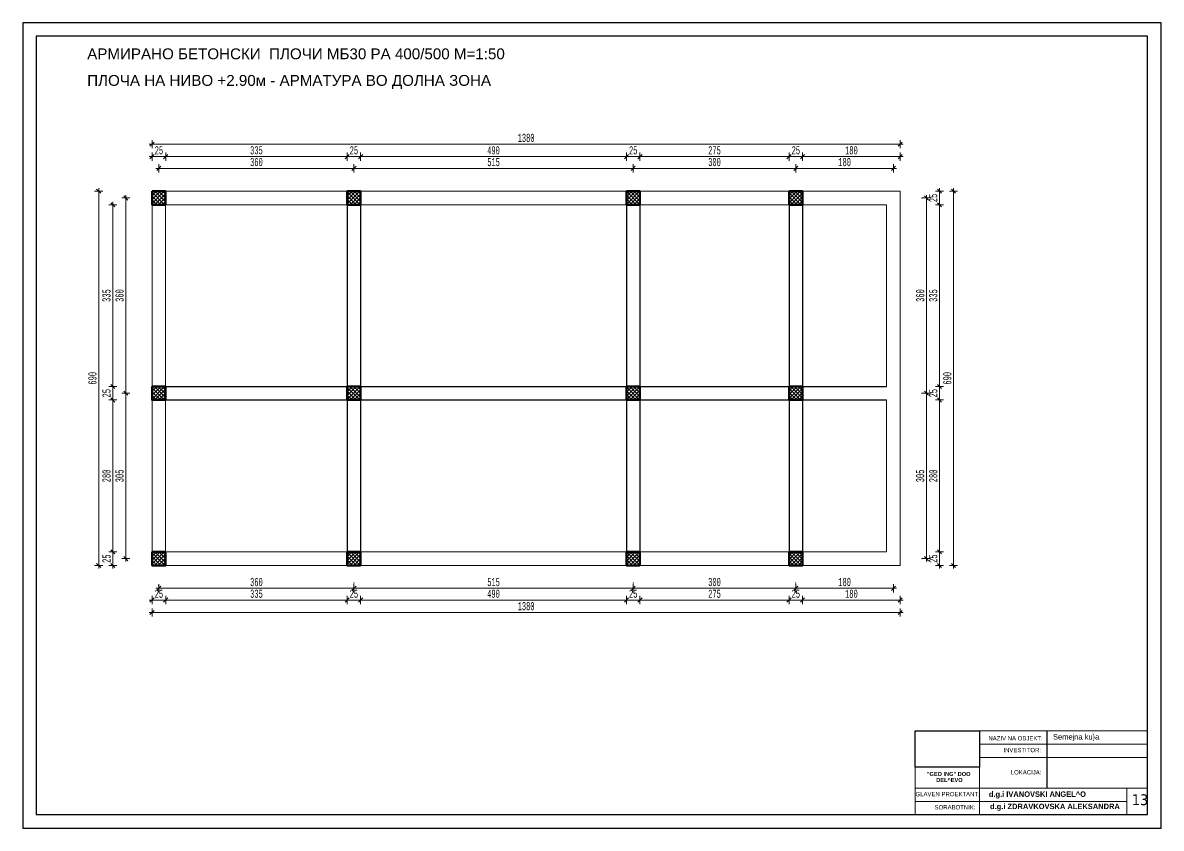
# Model space of a CAD drawing. Header units: inches. Extents: x -11900 to 13037, y 1089 to 2583.
# Drawn here: x 4771 to 6871, y 1089 to 2574 of the extents above; entities that cross this region are included whole.
import ezdxf

# ---------------------------------------------------------------- set-up
doc = ezdxf.new("R2010")
doc.units = ezdxf.units.IN
doc.header["$MEASUREMENT"] = 0
doc.linetypes.add('- Двойно прекъснати линии', pattern=[1093.611073, 529.166651, -211.666656, 141.111112, -211.666656])
for name, color, linetype in [('1 _ Плочи - Основни.Structural - Bearing', 7, 'Continuous'), ('6 _ - Конструктивни оси.Dimensioning', 7, 'Continuous'), ('PECAT', 7, 'Continuous'), ('Structural - Bearing', 7, 'Continuous'), ('text', 1, 'Continuous')]:
    doc.layers.add(name, color=color, linetype=linetype)
doc.layers.add('KOTI', color=150, linetype='Continuous', lineweight=9)
doc.layers.add('Pecat_Pen_No__1', color=7, linetype='Continuous', lineweight=13)
doc.layers.add('New_Structural - Bearing_Pen_No__8', color=7, linetype='Continuous', lineweight=35, true_color=0xa80f02)
doc.styles.add('GENERATED_STYLE_5', font='arialbd.ttf')
doc.styles.add('koti', font='monotxt.shx', dxfattribs={"width": 0.6, "height": 15})
doc.styles.add('MAKTIMS', font='', dxfattribs={"height": 20})
doc.styles.get("Standard").update_dxf_attribs({"font": 'arial.ttf'})
doc.styles.get('MAKTIMS').set_extended_font_data('MAC C Times')
doc.dimstyles.new('100', dxfattribs={"dimtxt": 15, "dimasz": 0.1, "dimexe": 0.18, "dimexo": 0.0625, "dimgap": 4, "dimtad": 1, "dimdec": 0, "dimzin": 12, "dimdsep": 46, "dimtxsty": 'koti', "dimblk": 'A$C321216CB', "dimcen": 0.09, "dimse1": 1, "dimse2": 1, "dimclrd": 256, "dimclrt": 256, "dimadec": 3, "dimazin": 0, "dimtfac": 1, "dimtdec": 0, "dimtix": 1, "dimtmove": 2, "dimatfit": 3, "dimldrblk": 'A$C321216CB', "dimfxl": 0.18, "dimtolj": 1, "dimtzin": 0, "dimlwd": -1, "dimarcsym": 0})
picture_1 = doc.add_image_def('image1.jpg', size_in_pixel=(1216, 687))

# ---------------------------------------------------------------- blocks, each defined once
blk = doc.blocks.new('A$C321216CB')
for p, q in [((-54, 0), (54, 0)), ((-38, -38), (38, 38)), ((0, -75), (0, 75))]:
    blk.add_line(p, q)
blk = doc.blocks.new('*D459')
at = {"layer": 'Defpoints', "color": 0, "transparency": 16777216}
for p in [(4936.8, 2250.9), (4936.8, 1890.9), (4960.9, 1890.9)]:
    blk.add_point(p, dxfattribs=at)
at = {"layer": 'KOTI', "transparency": 16777216}
blk.add_line((4960.9, 2250.8), (4960.9, 1891), dxfattribs=at)
at = {"layer": 'KOTI', "transparency": 16777216, "xscale": 0.1, "yscale": 0.1, "zscale": 0.1}
for p, rotation in [((4960.9, 2250.9), 90), ((4960.9, 1890.9), 270)]:
    blk.add_blockref('A$C321216CB', p, dxfattribs=dict(at, rotation=rotation))
at = {"layer": 'KOTI', "transparency": 16777216, "insert": (4949.4, 2070.9), "char_height": 15, "attachment_point": 5, "rotation": 90, "style": 'koti'}
blk.add_mtext('\\A1;360', dxfattribs=at)
blk = doc.blocks.new('*D460')
at = {"layer": 'Defpoints', "color": 0, "transparency": 16777216}
for p in [(5009.3, 2238.4), (4936.8, 1903.4), (5009.3, 1903.4)]:
    blk.add_point(p, dxfattribs=at)
at = {"layer": 'KOTI', "transparency": 16777216}
blk.add_line((4936.8, 2238.3), (4936.8, 1903.5), dxfattribs=at)
at = {"layer": 'KOTI', "transparency": 16777216, "xscale": 0.1, "yscale": 0.1, "zscale": 0.1}
for p, rotation in [((4936.8, 2238.4), 90), ((4936.8, 1903.4), 270)]:
    blk.add_blockref('A$C321216CB', p, dxfattribs=dict(at, rotation=rotation))
at = {"layer": 'KOTI', "transparency": 16777216, "insert": (4925.3, 2070.9), "char_height": 15, "attachment_point": 5, "rotation": 90, "style": 'koti'}
blk.add_mtext('\\A1;335', dxfattribs=at)
blk = doc.blocks.new('*D461')
at = {"layer": 'Defpoints', "color": 0, "transparency": 16777216}
for p in [(5009.3, 1903.4), (4936.8, 1878.4), (5009.3, 1878.4)]:
    blk.add_point(p, dxfattribs=at)
at = {"layer": 'KOTI', "transparency": 16777216}
blk.add_line((4936.8, 1903.3), (4936.8, 1878.5), dxfattribs=at)
at = {"layer": 'KOTI', "transparency": 16777216, "xscale": 0.1, "yscale": 0.1, "zscale": 0.1}
for p, rotation in [((4936.8, 1903.4), 90), ((4936.8, 1878.4), 270)]:
    blk.add_blockref('A$C321216CB', p, dxfattribs=dict(at, rotation=rotation))
at = {"layer": 'KOTI', "transparency": 16777216, "insert": (4925.3, 1890.9), "char_height": 15, "attachment_point": 5, "rotation": 90, "style": 'koti'}
blk.add_mtext('\\A1;25', dxfattribs=at)
blk = doc.blocks.new('*D462')
at = {"layer": 'Defpoints', "color": 0, "transparency": 16777216}
for p in [(5009.3, 1878.4), (4936.8, 1598.4), (5009.3, 1598.4)]:
    blk.add_point(p, dxfattribs=at)
at = {"layer": 'KOTI', "transparency": 16777216}
blk.add_line((4936.8, 1878.3), (4936.8, 1598.5), dxfattribs=at)
at = {"layer": 'KOTI', "transparency": 16777216, "xscale": 0.1, "yscale": 0.1, "zscale": 0.1}
for p, rotation in [((4936.8, 1878.4), 90), ((4936.8, 1598.4), 270)]:
    blk.add_blockref('A$C321216CB', p, dxfattribs=dict(at, rotation=rotation))
at = {"layer": 'KOTI', "transparency": 16777216, "insert": (4925.3, 1738.4), "char_height": 15, "attachment_point": 5, "rotation": 90, "style": 'koti'}
blk.add_mtext('\\A1;280', dxfattribs=at)
blk = doc.blocks.new('*D463')
at = {"layer": 'Defpoints', "color": 0, "transparency": 16777216}
for p in [(5009.3, 1598.4), (4936.8, 1573.4), (5009.3, 1573.4)]:
    blk.add_point(p, dxfattribs=at)
at = {"layer": 'KOTI', "transparency": 16777216}
blk.add_line((4936.8, 1598.3), (4936.8, 1573.5), dxfattribs=at)
at = {"layer": 'KOTI', "transparency": 16777216, "xscale": 0.1, "yscale": 0.1, "zscale": 0.1}
for p, rotation in [((4936.8, 1598.4), 90), ((4936.8, 1573.4), 270)]:
    blk.add_blockref('A$C321216CB', p, dxfattribs=dict(at, rotation=rotation))
at = {"layer": 'KOTI', "transparency": 16777216, "insert": (4925.3, 1585.9), "char_height": 15, "attachment_point": 5, "rotation": 90, "style": 'koti'}
blk.add_mtext('\\A1;25', dxfattribs=at)
blk = doc.blocks.new('*D464')
at = {"layer": 'Defpoints', "color": 0, "transparency": 16777216}
for p in [(5009.3, 2263.4), (4910.9, 1573.4), (5009.3, 1573.4)]:
    blk.add_point(p, dxfattribs=at)
at = {"layer": 'KOTI', "transparency": 16777216}
blk.add_line((4910.9, 2263.3), (4910.9, 1573.5), dxfattribs=at)
at = {"layer": 'KOTI', "transparency": 16777216, "xscale": 0.1, "yscale": 0.1, "zscale": 0.1}
for p, rotation in [((4910.9, 2263.4), 90), ((4910.9, 1573.4), 270)]:
    blk.add_blockref('A$C321216CB', p, dxfattribs=dict(at, rotation=rotation))
at = {"layer": 'KOTI', "transparency": 16777216, "insert": (4899.4, 1918.4), "char_height": 15, "attachment_point": 5, "rotation": 90, "style": 'koti'}
blk.add_mtext('\\A1;690', dxfattribs=at)
blk = doc.blocks.new('*D465')
at = {"layer": 'Defpoints', "color": 0, "transparency": 16777216}
for p in [(5381.8, 2305.5), (5021.8, 2283.4), (5381.8, 2283.4)]:
    blk.add_point(p, dxfattribs=at)
at = {"layer": 'KOTI', "transparency": 16777216}
blk.add_line((5021.9, 2305.5), (5381.7, 2305.5), dxfattribs=at)
at = {"layer": 'KOTI', "transparency": 16777216, "xscale": 0.1, "yscale": 0.1, "zscale": 0.1, "rotation": 180}
blk.add_blockref('A$C321216CB', (5021.8, 2305.5), dxfattribs=at)
at = {"layer": 'KOTI', "transparency": 16777216, "xscale": 0.1, "yscale": 0.1, "zscale": 0.1}
blk.add_blockref('A$C321216CB', (5381.8, 2305.5), dxfattribs=at)
at = {"layer": 'KOTI', "transparency": 16777216, "insert": (5201.8, 2317), "char_height": 15, "attachment_point": 5, "style": 'koti'}
blk.add_mtext('\\A1;360', dxfattribs=at)
blk = doc.blocks.new('*D466')
at = {"layer": 'Defpoints', "color": 0, "transparency": 16777216}
for p in [(5896.8, 2305.5), (5381.8, 2283.4), (5896.8, 2283.4)]:
    blk.add_point(p, dxfattribs=at)
at = {"layer": 'KOTI', "transparency": 16777216}
blk.add_line((5381.9, 2305.5), (5896.7, 2305.5), dxfattribs=at)
at = {"layer": 'KOTI', "transparency": 16777216, "xscale": 0.1, "yscale": 0.1, "zscale": 0.1, "rotation": 180}
blk.add_blockref('A$C321216CB', (5381.8, 2305.5), dxfattribs=at)
at = {"layer": 'KOTI', "transparency": 16777216, "xscale": 0.1, "yscale": 0.1, "zscale": 0.1}
blk.add_blockref('A$C321216CB', (5896.8, 2305.5), dxfattribs=at)
at = {"layer": 'KOTI', "transparency": 16777216, "insert": (5639.3, 2317), "char_height": 15, "attachment_point": 5, "style": 'koti'}
blk.add_mtext('\\A1;515', dxfattribs=at)
blk = doc.blocks.new('*D467')
at = {"layer": 'Defpoints', "color": 0, "transparency": 16777216}
for p in [(5034.5, 2327.1), (5009.3, 2263.4), (5034.5, 2263.4)]:
    blk.add_point(p, dxfattribs=at)
at = {"layer": 'KOTI', "transparency": 16777216}
blk.add_line((5009.4, 2327.1), (5034.4, 2327.1), dxfattribs=at)
at = {"layer": 'KOTI', "transparency": 16777216, "xscale": 0.1, "yscale": 0.1, "zscale": 0.1, "rotation": 180}
blk.add_blockref('A$C321216CB', (5009.3, 2327.1), dxfattribs=at)
at = {"layer": 'KOTI', "transparency": 16777216, "xscale": 0.1, "yscale": 0.1, "zscale": 0.1}
blk.add_blockref('A$C321216CB', (5034.5, 2327.1), dxfattribs=at)
at = {"layer": 'KOTI', "transparency": 16777216, "insert": (5021.9, 2338.6), "char_height": 15, "attachment_point": 5, "style": 'koti'}
blk.add_mtext('\\A1;25', dxfattribs=at)
blk = doc.blocks.new('*D468')
at = {"layer": 'Defpoints', "color": 0, "transparency": 16777216}
for p in [(5369.1, 2327.1), (5034.5, 2263.4), (5369.1, 2263.4)]:
    blk.add_point(p, dxfattribs=at)
at = {"layer": 'KOTI', "transparency": 16777216}
blk.add_line((5034.6, 2327.1), (5369, 2327.1), dxfattribs=at)
at = {"layer": 'KOTI', "transparency": 16777216, "xscale": 0.1, "yscale": 0.1, "zscale": 0.1, "rotation": 180}
blk.add_blockref('A$C321216CB', (5034.5, 2327.1), dxfattribs=at)
at = {"layer": 'KOTI', "transparency": 16777216, "xscale": 0.1, "yscale": 0.1, "zscale": 0.1}
blk.add_blockref('A$C321216CB', (5369.1, 2327.1), dxfattribs=at)
at = {"layer": 'KOTI', "transparency": 16777216, "insert": (5201.8, 2338.6), "char_height": 15, "attachment_point": 5, "style": 'koti'}
blk.add_mtext('\\A1;335', dxfattribs=at)
blk = doc.blocks.new('*D469')
at = {"layer": 'Defpoints', "color": 0, "transparency": 16777216}
for p in [(5394.1, 2327.1), (5369.1, 2263.4), (5394.1, 2263.4)]:
    blk.add_point(p, dxfattribs=at)
at = {"layer": 'KOTI', "transparency": 16777216}
blk.add_line((5369.2, 2327.1), (5394, 2327.1), dxfattribs=at)
at = {"layer": 'KOTI', "transparency": 16777216, "xscale": 0.1, "yscale": 0.1, "zscale": 0.1, "rotation": 180}
blk.add_blockref('A$C321216CB', (5369.1, 2327.1), dxfattribs=at)
at = {"layer": 'KOTI', "transparency": 16777216, "xscale": 0.1, "yscale": 0.1, "zscale": 0.1}
blk.add_blockref('A$C321216CB', (5394.1, 2327.1), dxfattribs=at)
at = {"layer": 'KOTI', "transparency": 16777216, "insert": (5381.6, 2338.6), "char_height": 15, "attachment_point": 5, "style": 'koti'}
blk.add_mtext('\\A1;25', dxfattribs=at)
blk = doc.blocks.new('*D470')
at = {"layer": 'Defpoints', "color": 0, "transparency": 16777216}
for p in [(5884.3, 2327.1), (5394.1, 2263.4), (5884.3, 2263.4)]:
    blk.add_point(p, dxfattribs=at)
at = {"layer": 'KOTI', "transparency": 16777216}
blk.add_line((5394.2, 2327.1), (5884.2, 2327.1), dxfattribs=at)
at = {"layer": 'KOTI', "transparency": 16777216, "xscale": 0.1, "yscale": 0.1, "zscale": 0.1, "rotation": 180}
blk.add_blockref('A$C321216CB', (5394.1, 2327.1), dxfattribs=at)
at = {"layer": 'KOTI', "transparency": 16777216, "xscale": 0.1, "yscale": 0.1, "zscale": 0.1}
blk.add_blockref('A$C321216CB', (5884.3, 2327.1), dxfattribs=at)
at = {"layer": 'KOTI', "transparency": 16777216, "insert": (5639.2, 2338.6), "char_height": 15, "attachment_point": 5, "style": 'koti'}
blk.add_mtext('\\A1;490', dxfattribs=at)
blk = doc.blocks.new('*D471')
at = {"layer": 'Defpoints', "color": 0, "transparency": 16777216}
for p in [(5909.3, 2327.1), (5884.3, 2263.4), (5909.3, 2263.4)]:
    blk.add_point(p, dxfattribs=at)
at = {"layer": 'KOTI', "transparency": 16777216}
blk.add_line((5884.4, 2327.1), (5909.2, 2327.1), dxfattribs=at)
at = {"layer": 'KOTI', "transparency": 16777216, "xscale": 0.1, "yscale": 0.1, "zscale": 0.1, "rotation": 180}
blk.add_blockref('A$C321216CB', (5884.3, 2327.1), dxfattribs=at)
at = {"layer": 'KOTI', "transparency": 16777216, "xscale": 0.1, "yscale": 0.1, "zscale": 0.1}
blk.add_blockref('A$C321216CB', (5909.3, 2327.1), dxfattribs=at)
at = {"layer": 'KOTI', "transparency": 16777216, "insert": (5896.8, 2338.6), "char_height": 15, "attachment_point": 5, "style": 'koti'}
blk.add_mtext('\\A1;25', dxfattribs=at)
blk = doc.blocks.new('*D472')
at = {"layer": 'Defpoints', "color": 0, "transparency": 16777216}
for p in [(6196.8, 2305.5), (5896.8, 2283.4), (6196.8, 2263.4)]:
    blk.add_point(p, dxfattribs=at)
at = {"layer": 'KOTI', "transparency": 16777216}
blk.add_line((5896.9, 2305.5), (6196.7, 2305.5), dxfattribs=at)
at = {"layer": 'KOTI', "transparency": 16777216, "xscale": 0.1, "yscale": 0.1, "zscale": 0.1, "rotation": 180}
blk.add_blockref('A$C321216CB', (5896.8, 2305.5), dxfattribs=at)
at = {"layer": 'KOTI', "transparency": 16777216, "xscale": 0.1, "yscale": 0.1, "zscale": 0.1}
blk.add_blockref('A$C321216CB', (6196.8, 2305.5), dxfattribs=at)
at = {"layer": 'KOTI', "transparency": 16777216, "insert": (6046.8, 2317), "char_height": 15, "attachment_point": 5, "style": 'koti'}
blk.add_mtext('\\A1;300', dxfattribs=at)
blk = doc.blocks.new('*D473')
at = {"layer": 'Defpoints', "color": 0, "transparency": 16777216}
for p in [(6184.3, 2327.1), (5909.3, 2263.4), (6184.3, 2263.4)]:
    blk.add_point(p, dxfattribs=at)
at = {"layer": 'KOTI', "transparency": 16777216}
blk.add_line((5909.4, 2327.1), (6184.2, 2327.1), dxfattribs=at)
at = {"layer": 'KOTI', "transparency": 16777216, "xscale": 0.1, "yscale": 0.1, "zscale": 0.1, "rotation": 180}
blk.add_blockref('A$C321216CB', (5909.3, 2327.1), dxfattribs=at)
at = {"layer": 'KOTI', "transparency": 16777216, "xscale": 0.1, "yscale": 0.1, "zscale": 0.1}
blk.add_blockref('A$C321216CB', (6184.3, 2327.1), dxfattribs=at)
at = {"layer": 'KOTI', "transparency": 16777216, "insert": (6046.8, 2338.6), "char_height": 15, "attachment_point": 5, "style": 'koti'}
blk.add_mtext('\\A1;275', dxfattribs=at)
blk = doc.blocks.new('*D474')
at = {"layer": 'Defpoints', "color": 0, "transparency": 16777216}
for p in [(6209.3, 2327.1), (6184.3, 2263.4), (6209.3, 2263.4)]:
    blk.add_point(p, dxfattribs=at)
at = {"layer": 'KOTI', "transparency": 16777216}
blk.add_line((6184.4, 2327.1), (6209.2, 2327.1), dxfattribs=at)
at = {"layer": 'KOTI', "transparency": 16777216, "xscale": 0.1, "yscale": 0.1, "zscale": 0.1, "rotation": 180}
blk.add_blockref('A$C321216CB', (6184.3, 2327.1), dxfattribs=at)
at = {"layer": 'KOTI', "transparency": 16777216, "xscale": 0.1, "yscale": 0.1, "zscale": 0.1}
blk.add_blockref('A$C321216CB', (6209.3, 2327.1), dxfattribs=at)
at = {"layer": 'KOTI', "transparency": 16777216, "insert": (6196.8, 2338.6), "char_height": 15, "attachment_point": 5, "style": 'koti'}
blk.add_mtext('\\A1;25', dxfattribs=at)
blk = doc.blocks.new('*D475')
at = {"layer": 'Defpoints', "color": 0, "transparency": 16777216}
for p in [(6389.3, 2350.1), (5009.3, 2263.4), (6389.3, 2263.4)]:
    blk.add_point(p, dxfattribs=at)
at = {"layer": 'KOTI', "transparency": 16777216}
blk.add_line((5009.4, 2350.1), (6389.2, 2350.1), dxfattribs=at)
at = {"layer": 'KOTI', "transparency": 16777216, "xscale": 0.1, "yscale": 0.1, "zscale": 0.1, "rotation": 180}
blk.add_blockref('A$C321216CB', (5009.3, 2350.1), dxfattribs=at)
at = {"layer": 'KOTI', "transparency": 16777216, "xscale": 0.1, "yscale": 0.1, "zscale": 0.1}
blk.add_blockref('A$C321216CB', (6389.3, 2350.1), dxfattribs=at)
at = {"layer": 'KOTI', "transparency": 16777216, "insert": (5699.3, 2361.6), "char_height": 15, "attachment_point": 5, "style": 'koti'}
blk.add_mtext('\\A1;1380', dxfattribs=at)
blk = doc.blocks.new('*D476')
at = {"layer": 'Defpoints', "color": 0, "transparency": 16777216}
for p in [(5021.8, 1553.3), (5381.8, 1553.3), (5381.8, 1531.2)]:
    blk.add_point(p, dxfattribs=at)
at = {"layer": 'KOTI', "transparency": 16777216}
blk.add_line((5021.9, 1531.2), (5381.7, 1531.2), dxfattribs=at)
at = {"layer": 'KOTI', "transparency": 16777216, "xscale": 0.1, "yscale": 0.1, "zscale": 0.1, "rotation": 180}
blk.add_blockref('A$C321216CB', (5021.8, 1531.2), dxfattribs=at)
at = {"layer": 'KOTI', "transparency": 16777216, "xscale": 0.1, "yscale": 0.1, "zscale": 0.1}
blk.add_blockref('A$C321216CB', (5381.8, 1531.2), dxfattribs=at)
at = {"layer": 'KOTI', "transparency": 16777216, "insert": (5201.8, 1542.7), "char_height": 15, "attachment_point": 5, "style": 'koti'}
blk.add_mtext('\\A1;360', dxfattribs=at)
blk = doc.blocks.new('*D477')
at = {"layer": 'Defpoints', "color": 0, "transparency": 16777216}
for p in [(5381.8, 1553.3), (5896.8, 1553.3), (5896.8, 1531.2)]:
    blk.add_point(p, dxfattribs=at)
at = {"layer": 'KOTI', "transparency": 16777216}
blk.add_line((5381.9, 1531.2), (5896.7, 1531.2), dxfattribs=at)
at = {"layer": 'KOTI', "transparency": 16777216, "xscale": 0.1, "yscale": 0.1, "zscale": 0.1, "rotation": 180}
blk.add_blockref('A$C321216CB', (5381.8, 1531.2), dxfattribs=at)
at = {"layer": 'KOTI', "transparency": 16777216, "xscale": 0.1, "yscale": 0.1, "zscale": 0.1}
blk.add_blockref('A$C321216CB', (5896.8, 1531.2), dxfattribs=at)
at = {"layer": 'KOTI', "transparency": 16777216, "insert": (5639.3, 1542.7), "char_height": 15, "attachment_point": 5, "style": 'koti'}
blk.add_mtext('\\A1;515', dxfattribs=at)
blk = doc.blocks.new('*D478')
at = {"layer": 'Defpoints', "color": 0, "transparency": 16777216}
for p in [(5009.3, 1573.4), (5034.5, 1573.4), (5034.5, 1509.6)]:
    blk.add_point(p, dxfattribs=at)
at = {"layer": 'KOTI', "transparency": 16777216}
blk.add_line((5009.4, 1509.6), (5034.4, 1509.6), dxfattribs=at)
at = {"layer": 'KOTI', "transparency": 16777216, "xscale": 0.1, "yscale": 0.1, "zscale": 0.1, "rotation": 180}
blk.add_blockref('A$C321216CB', (5009.3, 1509.6), dxfattribs=at)
at = {"layer": 'KOTI', "transparency": 16777216, "xscale": 0.1, "yscale": 0.1, "zscale": 0.1}
blk.add_blockref('A$C321216CB', (5034.5, 1509.6), dxfattribs=at)
at = {"layer": 'KOTI', "transparency": 16777216, "insert": (5021.9, 1521.1), "char_height": 15, "attachment_point": 5, "style": 'koti'}
blk.add_mtext('\\A1;25', dxfattribs=at)
blk = doc.blocks.new('*D479')
at = {"layer": 'Defpoints', "color": 0, "transparency": 16777216}
for p in [(5034.5, 1573.4), (5369.1, 1573.4), (5369.1, 1509.6)]:
    blk.add_point(p, dxfattribs=at)
at = {"layer": 'KOTI', "transparency": 16777216}
blk.add_line((5034.6, 1509.6), (5369, 1509.6), dxfattribs=at)
at = {"layer": 'KOTI', "transparency": 16777216, "xscale": 0.1, "yscale": 0.1, "zscale": 0.1, "rotation": 180}
blk.add_blockref('A$C321216CB', (5034.5, 1509.6), dxfattribs=at)
at = {"layer": 'KOTI', "transparency": 16777216, "xscale": 0.1, "yscale": 0.1, "zscale": 0.1}
blk.add_blockref('A$C321216CB', (5369.1, 1509.6), dxfattribs=at)
at = {"layer": 'KOTI', "transparency": 16777216, "insert": (5201.8, 1521.1), "char_height": 15, "attachment_point": 5, "style": 'koti'}
blk.add_mtext('\\A1;335', dxfattribs=at)
blk = doc.blocks.new('*D480')
at = {"layer": 'Defpoints', "color": 0, "transparency": 16777216}
for p in [(5369.1, 1573.4), (5394.1, 1573.4), (5394.1, 1509.6)]:
    blk.add_point(p, dxfattribs=at)
at = {"layer": 'KOTI', "transparency": 16777216}
blk.add_line((5369.2, 1509.6), (5394, 1509.6), dxfattribs=at)
at = {"layer": 'KOTI', "transparency": 16777216, "xscale": 0.1, "yscale": 0.1, "zscale": 0.1, "rotation": 180}
blk.add_blockref('A$C321216CB', (5369.1, 1509.6), dxfattribs=at)
at = {"layer": 'KOTI', "transparency": 16777216, "xscale": 0.1, "yscale": 0.1, "zscale": 0.1}
blk.add_blockref('A$C321216CB', (5394.1, 1509.6), dxfattribs=at)
at = {"layer": 'KOTI', "transparency": 16777216, "insert": (5381.6, 1521.1), "char_height": 15, "attachment_point": 5, "style": 'koti'}
blk.add_mtext('\\A1;25', dxfattribs=at)
blk = doc.blocks.new('*D481')
at = {"layer": 'Defpoints', "color": 0, "transparency": 16777216}
for p in [(5394.1, 1573.4), (5884.3, 1573.4), (5884.3, 1509.6)]:
    blk.add_point(p, dxfattribs=at)
at = {"layer": 'KOTI', "transparency": 16777216}
blk.add_line((5394.2, 1509.6), (5884.2, 1509.6), dxfattribs=at)
at = {"layer": 'KOTI', "transparency": 16777216, "xscale": 0.1, "yscale": 0.1, "zscale": 0.1, "rotation": 180}
blk.add_blockref('A$C321216CB', (5394.1, 1509.6), dxfattribs=at)
at = {"layer": 'KOTI', "transparency": 16777216, "xscale": 0.1, "yscale": 0.1, "zscale": 0.1}
blk.add_blockref('A$C321216CB', (5884.3, 1509.6), dxfattribs=at)
at = {"layer": 'KOTI', "transparency": 16777216, "insert": (5639.2, 1521.1), "char_height": 15, "attachment_point": 5, "style": 'koti'}
blk.add_mtext('\\A1;490', dxfattribs=at)
blk = doc.blocks.new('*D482')
at = {"layer": 'Defpoints', "color": 0, "transparency": 16777216}
for p in [(5884.3, 1573.4), (5909.3, 1573.4), (5909.3, 1509.6)]:
    blk.add_point(p, dxfattribs=at)
at = {"layer": 'KOTI', "transparency": 16777216}
blk.add_line((5884.4, 1509.6), (5909.2, 1509.6), dxfattribs=at)
at = {"layer": 'KOTI', "transparency": 16777216, "xscale": 0.1, "yscale": 0.1, "zscale": 0.1, "rotation": 180}
blk.add_blockref('A$C321216CB', (5884.3, 1509.6), dxfattribs=at)
at = {"layer": 'KOTI', "transparency": 16777216, "xscale": 0.1, "yscale": 0.1, "zscale": 0.1}
blk.add_blockref('A$C321216CB', (5909.3, 1509.6), dxfattribs=at)
at = {"layer": 'KOTI', "transparency": 16777216, "insert": (5896.8, 1521.1), "char_height": 15, "attachment_point": 5, "style": 'koti'}
blk.add_mtext('\\A1;25', dxfattribs=at)
blk = doc.blocks.new('*D483')
at = {"layer": 'Defpoints', "color": 0, "transparency": 16777216}
for p in [(6196.8, 1573.4), (5896.8, 1553.3), (6196.8, 1531.2)]:
    blk.add_point(p, dxfattribs=at)
at = {"layer": 'KOTI', "transparency": 16777216}
blk.add_line((5896.9, 1531.2), (6196.7, 1531.2), dxfattribs=at)
at = {"layer": 'KOTI', "transparency": 16777216, "xscale": 0.1, "yscale": 0.1, "zscale": 0.1, "rotation": 180}
blk.add_blockref('A$C321216CB', (5896.8, 1531.2), dxfattribs=at)
at = {"layer": 'KOTI', "transparency": 16777216, "xscale": 0.1, "yscale": 0.1, "zscale": 0.1}
blk.add_blockref('A$C321216CB', (6196.8, 1531.2), dxfattribs=at)
at = {"layer": 'KOTI', "transparency": 16777216, "insert": (6046.8, 1542.7), "char_height": 15, "attachment_point": 5, "style": 'koti'}
blk.add_mtext('\\A1;300', dxfattribs=at)
blk = doc.blocks.new('*D484')
at = {"layer": 'Defpoints', "color": 0, "transparency": 16777216}
for p in [(5909.3, 1573.4), (6184.3, 1573.4), (6184.3, 1509.6)]:
    blk.add_point(p, dxfattribs=at)
at = {"layer": 'KOTI', "transparency": 16777216}
blk.add_line((5909.4, 1509.6), (6184.2, 1509.6), dxfattribs=at)
at = {"layer": 'KOTI', "transparency": 16777216, "xscale": 0.1, "yscale": 0.1, "zscale": 0.1, "rotation": 180}
blk.add_blockref('A$C321216CB', (5909.3, 1509.6), dxfattribs=at)
at = {"layer": 'KOTI', "transparency": 16777216, "xscale": 0.1, "yscale": 0.1, "zscale": 0.1}
blk.add_blockref('A$C321216CB', (6184.3, 1509.6), dxfattribs=at)
at = {"layer": 'KOTI', "transparency": 16777216, "insert": (6046.8, 1521.1), "char_height": 15, "attachment_point": 5, "style": 'koti'}
blk.add_mtext('\\A1;275', dxfattribs=at)
blk = doc.blocks.new('*D485')
at = {"layer": 'Defpoints', "color": 0, "transparency": 16777216}
for p in [(6184.3, 1573.4), (6209.3, 1573.4), (6209.3, 1509.6)]:
    blk.add_point(p, dxfattribs=at)
at = {"layer": 'KOTI', "transparency": 16777216}
blk.add_line((6184.4, 1509.6), (6209.2, 1509.6), dxfattribs=at)
at = {"layer": 'KOTI', "transparency": 16777216, "xscale": 0.1, "yscale": 0.1, "zscale": 0.1, "rotation": 180}
blk.add_blockref('A$C321216CB', (6184.3, 1509.6), dxfattribs=at)
at = {"layer": 'KOTI', "transparency": 16777216, "xscale": 0.1, "yscale": 0.1, "zscale": 0.1}
blk.add_blockref('A$C321216CB', (6209.3, 1509.6), dxfattribs=at)
at = {"layer": 'KOTI', "transparency": 16777216, "insert": (6196.8, 1521.1), "char_height": 15, "attachment_point": 5, "style": 'koti'}
blk.add_mtext('\\A1;25', dxfattribs=at)
blk = doc.blocks.new('*D486')
at = {"layer": 'Defpoints', "color": 0, "transparency": 16777216}
for p in [(5009.3, 1573.4), (6389.3, 1573.4), (6389.3, 1486.7)]:
    blk.add_point(p, dxfattribs=at)
at = {"layer": 'KOTI', "transparency": 16777216}
blk.add_line((5009.4, 1486.7), (6389.2, 1486.7), dxfattribs=at)
at = {"layer": 'KOTI', "transparency": 16777216, "xscale": 0.1, "yscale": 0.1, "zscale": 0.1, "rotation": 180}
blk.add_blockref('A$C321216CB', (5009.3, 1486.7), dxfattribs=at)
at = {"layer": 'KOTI', "transparency": 16777216, "xscale": 0.1, "yscale": 0.1, "zscale": 0.1}
blk.add_blockref('A$C321216CB', (6389.3, 1486.7), dxfattribs=at)
at = {"layer": 'KOTI', "transparency": 16777216, "insert": (5699.3, 1498.2), "char_height": 15, "attachment_point": 5, "style": 'koti'}
blk.add_mtext('\\A1;1380', dxfattribs=at)
blk = doc.blocks.new('*D487')
at = {"layer": 'Defpoints', "color": 0, "transparency": 16777216}
for p in [(4936.8, 1890.9), (4960.9, 1585.9), (4984.7, 1585.9)]:
    blk.add_point(p, dxfattribs=at)
at = {"layer": 'KOTI', "transparency": 16777216}
blk.add_line((4960.9, 1890.8), (4960.9, 1586), dxfattribs=at)
at = {"layer": 'KOTI', "transparency": 16777216, "xscale": 0.1, "yscale": 0.1, "zscale": 0.1}
for p, rotation in [((4960.9, 1890.9), 90), ((4960.9, 1585.9), 270)]:
    blk.add_blockref('A$C321216CB', p, dxfattribs=dict(at, rotation=rotation))
at = {"layer": 'KOTI', "transparency": 16777216, "insert": (4949.4, 1738.4), "char_height": 15, "attachment_point": 5, "rotation": 90, "style": 'koti'}
blk.add_mtext('\\A1;305', dxfattribs=at)
blk = doc.blocks.new('*D488')
at = {"layer": 'Defpoints', "color": 0, "transparency": 16777216}
for p in [(6389.3, 2327.1), (6209.3, 2263.4), (6389.3, 2263.4)]:
    blk.add_point(p, dxfattribs=at)
at = {"layer": 'KOTI', "transparency": 16777216}
blk.add_line((6209.4, 2327.1), (6389.2, 2327.1), dxfattribs=at)
at = {"layer": 'KOTI', "transparency": 16777216, "xscale": 0.1, "yscale": 0.1, "zscale": 0.1, "rotation": 180}
blk.add_blockref('A$C321216CB', (6209.3, 2327.1), dxfattribs=at)
at = {"layer": 'KOTI', "transparency": 16777216, "xscale": 0.1, "yscale": 0.1, "zscale": 0.1}
blk.add_blockref('A$C321216CB', (6389.3, 2327.1), dxfattribs=at)
at = {"layer": 'KOTI', "transparency": 16777216, "insert": (6299.3, 2338.6), "char_height": 15, "attachment_point": 5, "style": 'koti'}
blk.add_mtext('\\A1;180', dxfattribs=at)
blk = doc.blocks.new('*D489')
at = {"layer": 'Defpoints', "color": 0, "transparency": 16777216}
for p in [(6209.3, 1573.4), (6389.3, 1573.4), (6389.3, 1509.6)]:
    blk.add_point(p, dxfattribs=at)
at = {"layer": 'KOTI', "transparency": 16777216}
blk.add_line((6209.4, 1509.6), (6389.2, 1509.6), dxfattribs=at)
at = {"layer": 'KOTI', "transparency": 16777216, "xscale": 0.1, "yscale": 0.1, "zscale": 0.1, "rotation": 180}
blk.add_blockref('A$C321216CB', (6209.3, 1509.6), dxfattribs=at)
at = {"layer": 'KOTI', "transparency": 16777216, "xscale": 0.1, "yscale": 0.1, "zscale": 0.1}
blk.add_blockref('A$C321216CB', (6389.3, 1509.6), dxfattribs=at)
at = {"layer": 'KOTI', "transparency": 16777216, "insert": (6299.3, 1521.1), "char_height": 15, "attachment_point": 5, "style": 'koti'}
blk.add_mtext('\\A1;180', dxfattribs=at)
blk = doc.blocks.new('*D490')
at = {"layer": 'Defpoints', "color": 0, "transparency": 16777216}
for p in [(6461.9, 2250.9), (6437.8, 1890.9), (6461.9, 1890.9)]:
    blk.add_point(p, dxfattribs=at)
at = {"layer": 'KOTI', "transparency": 16777216}
blk.add_line((6437.8, 2250.8), (6437.8, 1891), dxfattribs=at)
at = {"layer": 'KOTI', "transparency": 16777216, "xscale": 0.1, "yscale": 0.1, "zscale": 0.1}
for p, rotation in [((6437.8, 2250.9), 90), ((6437.8, 1890.9), 270)]:
    blk.add_blockref('A$C321216CB', p, dxfattribs=dict(at, rotation=rotation))
at = {"layer": 'KOTI', "transparency": 16777216, "insert": (6426.3, 2070.9), "char_height": 15, "attachment_point": 5, "rotation": 90, "style": 'koti'}
blk.add_mtext('\\A1;360', dxfattribs=at)
blk = doc.blocks.new('*D491')
at = {"layer": 'Defpoints', "color": 0, "transparency": 16777216}
for p in [(6389.3, 2238.4), (6389.3, 1903.4), (6461.9, 1903.4)]:
    blk.add_point(p, dxfattribs=at)
at = {"layer": 'KOTI', "transparency": 16777216}
blk.add_line((6461.9, 2238.3), (6461.9, 1903.5), dxfattribs=at)
at = {"layer": 'KOTI', "transparency": 16777216, "xscale": 0.1, "yscale": 0.1, "zscale": 0.1}
for p, rotation in [((6461.9, 2238.4), 90), ((6461.9, 1903.4), 270)]:
    blk.add_blockref('A$C321216CB', p, dxfattribs=dict(at, rotation=rotation))
at = {"layer": 'KOTI', "transparency": 16777216, "insert": (6450.4, 2070.9), "char_height": 15, "attachment_point": 5, "rotation": 90, "style": 'koti'}
blk.add_mtext('\\A1;335', dxfattribs=at)
blk = doc.blocks.new('*D492')
at = {"layer": 'Defpoints', "color": 0, "transparency": 16777216}
for p in [(6389.3, 1903.4), (6389.3, 1878.4), (6461.9, 1878.4)]:
    blk.add_point(p, dxfattribs=at)
at = {"layer": 'KOTI', "transparency": 16777216}
blk.add_line((6461.9, 1903.3), (6461.9, 1878.5), dxfattribs=at)
at = {"layer": 'KOTI', "transparency": 16777216, "xscale": 0.1, "yscale": 0.1, "zscale": 0.1}
for p, rotation in [((6461.9, 1903.4), 90), ((6461.9, 1878.4), 270)]:
    blk.add_blockref('A$C321216CB', p, dxfattribs=dict(at, rotation=rotation))
at = {"layer": 'KOTI', "transparency": 16777216, "insert": (6450.4, 1890.9), "char_height": 15, "attachment_point": 5, "rotation": 90, "style": 'koti'}
blk.add_mtext('\\A1;25', dxfattribs=at)
blk = doc.blocks.new('*D493')
at = {"layer": 'Defpoints', "color": 0, "transparency": 16777216}
for p in [(6389.3, 1878.4), (6389.3, 1598.4), (6461.9, 1598.4)]:
    blk.add_point(p, dxfattribs=at)
at = {"layer": 'KOTI', "transparency": 16777216}
blk.add_line((6461.9, 1878.3), (6461.9, 1598.5), dxfattribs=at)
at = {"layer": 'KOTI', "transparency": 16777216, "xscale": 0.1, "yscale": 0.1, "zscale": 0.1}
for p, rotation in [((6461.9, 1878.4), 90), ((6461.9, 1598.4), 270)]:
    blk.add_blockref('A$C321216CB', p, dxfattribs=dict(at, rotation=rotation))
at = {"layer": 'KOTI', "transparency": 16777216, "insert": (6450.4, 1738.4), "char_height": 15, "attachment_point": 5, "rotation": 90, "style": 'koti'}
blk.add_mtext('\\A1;280', dxfattribs=at)
blk = doc.blocks.new('*D494')
at = {"layer": 'Defpoints', "color": 0, "transparency": 16777216}
for p in [(6389.3, 1598.4), (6389.3, 1573.4), (6461.9, 1573.4)]:
    blk.add_point(p, dxfattribs=at)
at = {"layer": 'KOTI', "transparency": 16777216}
blk.add_line((6461.9, 1598.3), (6461.9, 1573.5), dxfattribs=at)
at = {"layer": 'KOTI', "transparency": 16777216, "xscale": 0.1, "yscale": 0.1, "zscale": 0.1}
for p, rotation in [((6461.9, 1598.4), 90), ((6461.9, 1573.4), 270)]:
    blk.add_blockref('A$C321216CB', p, dxfattribs=dict(at, rotation=rotation))
at = {"layer": 'KOTI', "transparency": 16777216, "insert": (6450.4, 1585.9), "char_height": 15, "attachment_point": 5, "rotation": 90, "style": 'koti'}
blk.add_mtext('\\A1;25', dxfattribs=at)
blk = doc.blocks.new('*D495')
at = {"layer": 'Defpoints', "color": 0, "transparency": 16777216}
for p in [(6389.3, 2263.4), (6389.3, 1573.4), (6487.8, 1573.4)]:
    blk.add_point(p, dxfattribs=at)
at = {"layer": 'KOTI', "transparency": 16777216}
blk.add_line((6487.8, 2263.3), (6487.8, 1573.5), dxfattribs=at)
at = {"layer": 'KOTI', "transparency": 16777216, "xscale": 0.1, "yscale": 0.1, "zscale": 0.1}
for p, rotation in [((6487.8, 2263.4), 90), ((6487.8, 1573.4), 270)]:
    blk.add_blockref('A$C321216CB', p, dxfattribs=dict(at, rotation=rotation))
at = {"layer": 'KOTI', "transparency": 16777216, "insert": (6476.3, 1918.4), "char_height": 15, "attachment_point": 5, "rotation": 90, "style": 'koti'}
blk.add_mtext('\\A1;690', dxfattribs=at)
blk = doc.blocks.new('*D496')
at = {"layer": 'Defpoints', "color": 0, "transparency": 16777216}
for p in [(6461.9, 1890.9), (6414, 1585.9), (6437.8, 1585.9)]:
    blk.add_point(p, dxfattribs=at)
at = {"layer": 'KOTI', "transparency": 16777216}
blk.add_line((6437.8, 1890.8), (6437.8, 1586), dxfattribs=at)
at = {"layer": 'KOTI', "transparency": 16777216, "xscale": 0.1, "yscale": 0.1, "zscale": 0.1}
for p, rotation in [((6437.8, 1890.9), 90), ((6437.8, 1585.9), 270)]:
    blk.add_blockref('A$C321216CB', p, dxfattribs=dict(at, rotation=rotation))
at = {"layer": 'KOTI', "transparency": 16777216, "insert": (6426.3, 1738.4), "char_height": 15, "attachment_point": 5, "rotation": 90, "style": 'koti'}
blk.add_mtext('\\A1;305', dxfattribs=at)
blk = doc.blocks.new('*D497')
at = {"layer": 'Defpoints', "color": 0, "transparency": 16777216}
for p in [(6373.3, 2263.4), (6461.9, 2263.4), (6389.3, 2238.4)]:
    blk.add_point(p, dxfattribs=at)
at = {"layer": 'KOTI', "transparency": 16777216}
blk.add_line((6461.9, 2238.5), (6461.9, 2263.3), dxfattribs=at)
at = {"layer": 'KOTI', "transparency": 16777216, "xscale": 0.1, "yscale": 0.1, "zscale": 0.1}
for p, rotation in [((6461.9, 2263.4), 90), ((6461.9, 2238.4), 270)]:
    blk.add_blockref('A$C321216CB', p, dxfattribs=dict(at, rotation=rotation))
at = {"layer": 'KOTI', "transparency": 16777216, "insert": (6450.4, 2250.9), "char_height": 15, "attachment_point": 5, "rotation": 90, "style": 'koti'}
blk.add_mtext('\\A1;25', dxfattribs=at)
blk = doc.blocks.new('*D498')
at = {"layer": 'Defpoints', "color": 0, "transparency": 16777216}
for p in [(6376.8, 2305.5), (6376.8, 2282.7), (6196.8, 2263.4)]:
    blk.add_point(p, dxfattribs=at)
at = {"layer": 'KOTI', "transparency": 16777216}
blk.add_line((6196.9, 2305.5), (6376.7, 2305.5), dxfattribs=at)
at = {"layer": 'KOTI', "transparency": 16777216, "xscale": 0.1, "yscale": 0.1, "zscale": 0.1, "rotation": 180}
blk.add_blockref('A$C321216CB', (6196.8, 2305.5), dxfattribs=at)
at = {"layer": 'KOTI', "transparency": 16777216, "xscale": 0.1, "yscale": 0.1, "zscale": 0.1}
blk.add_blockref('A$C321216CB', (6376.8, 2305.5), dxfattribs=at)
at = {"layer": 'KOTI', "transparency": 16777216, "insert": (6286.8, 2317), "char_height": 15, "attachment_point": 5, "style": 'koti'}
blk.add_mtext('\\A1;180', dxfattribs=at)
blk = doc.blocks.new('*D499')
at = {"layer": 'Defpoints', "color": 0, "transparency": 16777216}
for p in [(6196.8, 1573.4), (6376.8, 1559.8), (6376.8, 1531.2)]:
    blk.add_point(p, dxfattribs=at)
at = {"layer": 'KOTI', "transparency": 16777216}
blk.add_line((6196.9, 1531.2), (6376.7, 1531.2), dxfattribs=at)
at = {"layer": 'KOTI', "transparency": 16777216, "xscale": 0.1, "yscale": 0.1, "zscale": 0.1, "rotation": 180}
blk.add_blockref('A$C321216CB', (6196.8, 1531.2), dxfattribs=at)
at = {"layer": 'KOTI', "transparency": 16777216, "xscale": 0.1, "yscale": 0.1, "zscale": 0.1}
blk.add_blockref('A$C321216CB', (6376.8, 1531.2), dxfattribs=at)
at = {"layer": 'KOTI', "transparency": 16777216, "insert": (6286.8, 1542.7), "char_height": 15, "attachment_point": 5, "style": 'koti'}
blk.add_mtext('\\A1;180', dxfattribs=at)
blk = doc.blocks.new('A$C64DE500B')
at = {"layer": 'Structural - Bearing', "linetype": 'Continuous', "lineweight": 13}
h = blk.add_hatch(dxfattribs=at)
h.set_pattern_fill('1_БЕТОН_СГЛОБЯЕМИ_ЕЛЕМЕН_E7', color=256, scale=0.05, style=0, pattern_type=2)
h.set_pattern_definition([(45, (-5686.0305, -103.5566), (-3.5355335, 3.5355335), []), (135, (-5686.0305, -103.5566), (3.5355335, 3.5355335), [])])
h.paths.add_polyline_path([(25, 0), (25, 25), (0, 25), (0, 0)])
at = {"layer": 'New_Structural - Bearing_Pen_No__8', "color": 14, "linetype": 'Continuous', "lineweight": 50, "true_color": 0xa80f02}
blk.add_lwpolyline([(0, 25), (25, 25), (25, 0), (0, 0), (0, 25)], dxfattribs=at)

msp = doc.modelspace()

# ---------------------------------------------------------------- linework, layer by layer
for p, q in [((5009.3, 1903.4), (6364.3, 1903.4)), ((5009.3, 1878.4), (6364.3, 1878.4)), ((6659.6, 1268.4), (6659.6, 1162.8))]:
    msp.add_line(p, q)
for points in [[(4770.8, 1088.9), (6870.8, 1088.9), (6870.8, 2573.9), (4770.8, 2573.9)], [(4795.8, 1113.9), (6845.8, 1113.9), (6845.8, 2548.9), (4795.8, 2548.9)]]:
    msp.add_lwpolyline(points, close=True)
for points in [[(5369.1, 2238.4), (5369.1, 1903.4)], [(5394.1, 2238.4), (5394.1, 1903.4)], [(5884.3, 2238.4), (5884.3, 1903.4)], [(5909.3, 2238.4), (5909.3, 1903.4)], [(6184.3, 2238.4), (6184.3, 1903.4)], [(6209.3, 2238.4), (6209.3, 1903.4)], [(5369.1, 1878.4), (5369.1, 1598.4)], [(5394.1, 1878.4), (5394.1, 1598.4)], [(5884.3, 1878.4), (5884.3, 1598.4)], [(5909.3, 1878.4), (5909.3, 1598.4)], [(6184.3, 1878.4), (6184.3, 1598.4)], [(6209.3, 1878.4), (6209.3, 1598.4)]]:
    msp.add_lwpolyline(points)
at = {"layer": '1 _ Плочи - Основни.Structural - Bearing', "linetype": 'Continuous', "lineweight": 20, "ltscale": 0.01, "flags": 128}
msp.add_lwpolyline([(6209.3, 1573.4), (6389.3, 1573.4), (6389.3, 2263.4), (6209.3, 2263.4), (5009.3, 2263.4), (5009.3, 1573.4)], close=True, dxfattribs=at)
msp.add_lwpolyline([(6364.3, 1903.4), (6364.3, 2238.4), (6209.3, 2238.4), (5034.3, 2238.4), (5034.3, 1598.4), (6209.3, 1598.4), (6364.3, 1598.4), (6364.3, 1878.4)], dxfattribs=at)
at = {"layer": '6 _ - Конструктивни оси.Dimensioning', "linetype": '- Двойно прекъснати линии', "lineweight": 13, "ltscale": 0.01}
for p in [(4960.9, 2250.9), (4960.9, 2250.9), (6429.4, 2250.9), (6429.4, 2250.9), (6429.4, 1890.9), (6429.4, 1890.9), (6429.4, 1585.9), (6429.4, 1585.9)]:
    msp.add_point(p, dxfattribs=at)
at = {"layer": 'KOTI'}
for p in [(6437.8, 2250.9), (6437.8, 2250.9), (4960.9, 1890.9), (4960.9, 1890.9), (6437.8, 1890.9), (6437.8, 1890.9), (4960.9, 1585.9), (4960.9, 1585.9), (6437.8, 1585.9), (6437.8, 1585.9), (5021.8, 1536), (5021.8, 1536), (5381.8, 1540.9), (5381.8, 1540.9), (5896.8, 1540.9), (5896.8, 1540.9), (6196.8, 1540.9), (6196.8, 1540.9)]:
    msp.add_point(p, dxfattribs=at)
at = {"layer": 'PECAT', "linetype": 'Continuous', "lineweight": 13}
for p, q in [((6416.7, 1215.5), (6416.7, 1268.4)), ((6416.7, 1242), (6416.7, 1268.4)), ((6416.7, 1195.2), (6416.7, 1268.4)), ((6845.8, 1268.4), (6443.6, 1268.4)), ((6535.4, 1113.7), (6535.4, 1268.4)), ((6535.4, 1215.5), (6535.4, 1268.4)), ((6416.7, 1201.4), (6416.7, 1254.3)), ((6416.7, 1244), (6416.7, 1244)), ((6535.4, 1244), (6845.8, 1244)), ((6416.7, 1113.9), (6416.7, 1219.7)), ((6416.7, 1219.5), (6416.7, 1219.5)), ((6535.4, 1219.5), (6845.8, 1219.5)), ((6416.7, 1162.8), (6845.8, 1162.8)), ((6659.6, 1162.8), (6845.8, 1162.8)), ((6807.5, 1113.9), (6807.5, 1162.8)), ((6416.7, 1138.3), (6807.5, 1138.3))]:
    msp.add_line(p, q, dxfattribs=at)

# ---------------------------------------------------------------- block references
for p in [(5009.3, 2238.4), (5369.1, 2238.4), (5884.3, 2238.4), (6184.3, 2238.4), (5009.3, 1878.4), (5369.1, 1878.4), (5884.3, 1878.4), (6184.3, 1878.4), (5009.3, 1573.4), (5369.1, 1573.4), (5884.3, 1573.4), (6184.3, 1573.4)]:
    msp.add_blockref('A$C64DE500B', p)

# ---------------------------------------------------------------- texts
at = {"layer": 'PECAT', "ltscale": 0.1, "insert": (6816.7, 1151.4), "char_height": 20, "width": 45.6, "attachment_point": 1}
msp.add_mtext('{\\fTahoma|b0|i0|c0|p34;\\C0;13}', dxfattribs=at)
at = {"layer": 'Pecat_Pen_No__1', "linetype": 'Continuous', "style": 'GENERATED_STYLE_5'}
for s, insert, char_height, attachment_point in [('{\\fMAC C Swiss|b0|i0|c0|p34;Semejna ku\\}a}', (6671.3, 1262.4), 10, 1), ('{\\fMAC C Swiss|b0|i0|c0|p34;NAZIV NA OBJEKT:}', (6602.1, 1258.7), 8, 2), ('{\\fMAC C Swiss|b0|i0|c0|p34;LOKACIJA:}', (6621.6, 1196), 8, 2)]:
    msp.add_mtext(s, dxfattribs=dict(at, insert=insert, char_height=char_height, attachment_point=attachment_point))
for s, insert, char_height, width, attachment_point in [('{\\fMAC C Swiss|b0|i0|c0|p34;INVESTITOR:}', (6614.4, 1237), 8, 94.063, 2), ('{\\fMAC C Swiss|b0|i0|c0|p34;GLAVEN PROEKTANT:}', (6417.6, 1155.7), 8, 224.137, 1), ('{\\fMAC C Swiss|b1|i0|c0|p34;d.g.i IVANOVSKI ANGEL^ O }', (6552.8, 1156.7), 10, 328.61, 1), ('\\pi-30,l40,t40;{\\fMAC C Swiss|b1|i0|c0|p34;d.g.i ZDRAVKOVSKA ALEKSANDRA   }', (6545.1, 1134.1), 10, 328.61, 1), ('{\\fMAC C Swiss|b0|i0|c0|p34;SORABOTNIK:}', (6452.8, 1131.5), 8, 224.137, 1)]:
    msp.add_mtext(s, dxfattribs=dict(at, insert=insert, char_height=char_height, width=width, attachment_point=attachment_point))
at = {"layer": 'Pecat_Pen_No__1', "linetype": 'Continuous', "insert": (6478.7, 1183.3), "char_height": 7.5, "attachment_point": 5, "line_spacing_factor": 0.887159, "style": 'GENERATED_STYLE_5'}
msp.add_mtext('\\A1;{\\fMAC C Swiss|b1|i0|c0|p34;"GEO ING" DOO\\P DEL^ EVO}', dxfattribs=at)
at = {"layer": 'text', "char_height": 20, "width": 972.704, "attachment_point": 1, "style": 'MAKTIMS'}
for s, insert in [('\\A1;{\\fArial|b0|i0|c204|p34;АРМИРАНО БЕТОНСКИ  ПЛОЧИ МБ30 РА 400/500 \\fArial|b0|i0|c0|p34;M=1:50}', (4889.7, 2526.6)), ('\\A1;{\\fArial|b0|i0|c204|p34;ПЛОЧА НА НИВО \\fArial|b0|i0|c0|p34;+2.90\\fArial|b0|i0|c204|p34;м - АРМАТУРА ВО ДОЛНА ЗОНА}', (4889.7, 2477.6))]:
    msp.add_mtext(s, dxfattribs=dict(at, insert=insert))

# ---------------------------------------------------------------- dimensions: what is measured, and where the dimension line sits
at = {"layer": 'KOTI'}
for base, p1, p2, picture, middle in [((6389.3, 2350.1), (5009.3, 2263.4), (6389.3, 2263.4), '*D475', (5699.3, 2361.6)), ((5034.5, 2327.1), (5009.3, 2263.4), (5034.5, 2263.4), '*D467', (5021.9, 2338.6)), ((5369.1, 2327.1), (5034.5, 2263.4), (5369.1, 2263.4), '*D468', (5201.8, 2338.6)), ((5394.1, 2327.1), (5369.1, 2263.4), (5394.1, 2263.4), '*D469', (5381.6, 2338.6)), ((5884.3, 2327.1), (5394.1, 2263.4), (5884.3, 2263.4), '*D470', (5639.2, 2338.6)), ((5909.3, 2327.1), (5884.3, 2263.4), (5909.3, 2263.4), '*D471', (5896.8, 2338.6)), ((6184.3, 2327.1), (5909.3, 2263.4), (6184.3, 2263.4), '*D473', (6046.8, 2338.6)), ((6209.3, 2327.1), (6184.3, 2263.4), (6209.3, 2263.4), '*D474', (6196.8, 2338.6)), ((6389.3, 2327.1), (6209.3, 2263.4), (6389.3, 2263.4), '*D488', (6299.3, 2338.6)), ((5381.8, 2305.5), (5021.8, 2283.4), (5381.8, 2283.4), '*D465', (5201.8, 2317)), ((5896.8, 2305.5), (5381.8, 2283.4), (5896.8, 2283.4), '*D466', (5639.3, 2317)), ((6196.8, 2305.5), (5896.8, 2283.4), (6196.8, 2263.4), '*D472', (6046.8, 2317)), ((6376.8, 2305.5), (6196.8, 2263.4), (6376.8, 2282.7), '*D498', (6286.8, 2317)), ((5034.5, 1509.6), (5009.3, 1573.4), (5034.5, 1573.4), '*D478', (5021.9, 1521.1)), ((6389.3, 1486.7), (5009.3, 1573.4), (6389.3, 1573.4), '*D486', (5699.3, 1498.2)), ((5369.1, 1509.6), (5034.5, 1573.4), (5369.1, 1573.4), '*D479', (5201.8, 1521.1)), ((5394.1, 1509.6), (5369.1, 1573.4), (5394.1, 1573.4), '*D480', (5381.6, 1521.1)), ((5884.3, 1509.6), (5394.1, 1573.4), (5884.3, 1573.4), '*D481', (5639.2, 1521.1)), ((5909.3, 1509.6), (5884.3, 1573.4), (5909.3, 1573.4), '*D482', (5896.8, 1521.1)), ((6196.8, 1531.2), (5896.8, 1553.3), (6196.8, 1573.4), '*D483', (6046.8, 1542.7)), ((6184.3, 1509.6), (5909.3, 1573.4), (6184.3, 1573.4), '*D484', (6046.8, 1521.1)), ((6209.3, 1509.6), (6184.3, 1573.4), (6209.3, 1573.4), '*D485', (6196.8, 1521.1)), ((6376.8, 1531.2), (6196.8, 1573.4), (6376.8, 1559.8), '*D499', (6286.8, 1542.7)), ((6389.3, 1509.6), (6209.3, 1573.4), (6389.3, 1573.4), '*D489', (6299.3, 1521.1)), ((5381.8, 1531.2), (5021.8, 1553.3), (5381.8, 1553.3), '*D476', (5201.8, 1542.7)), ((5896.8, 1531.2), (5381.8, 1553.3), (5896.8, 1553.3), '*D477', (5639.3, 1542.7))]:
    dim = msp.add_linear_dim(base=base, p1=p1, p2=p2, dimstyle='100', dxfattribs=at)
    dim.commit()
    dim.dimension.update_dxf_attribs({"geometry": picture, "text_midpoint": middle})
for base, p1, p2, picture, middle in [((4910.9, 1573.4), (5009.3, 2263.4), (5009.3, 1573.4), '*D464', (4899.4, 1918.4)), ((6461.9, 2263.4), (6389.3, 2238.4), (6373.3, 2263.4), '*D497', (6450.4, 2250.9)), ((6487.8, 1573.4), (6389.3, 2263.4), (6389.3, 1573.4), '*D495', (6476.3, 1918.4)), ((4960.9, 1890.9), (4936.8, 2250.9), (4936.8, 1890.9), '*D459', (4949.4, 2070.9)), ((6437.8, 1890.9), (6461.9, 2250.9), (6461.9, 1890.9), '*D490', (6426.3, 2070.9)), ((4936.8, 1903.4), (5009.3, 2238.4), (5009.3, 1903.4), '*D460', (4925.3, 2070.9)), ((6461.9, 1903.4), (6389.3, 2238.4), (6389.3, 1903.4), '*D491', (6450.4, 2070.9)), ((4936.8, 1878.4), (5009.3, 1903.4), (5009.3, 1878.4), '*D461', (4925.3, 1890.9)), ((4960.9, 1585.9), (4936.8, 1890.9), (4984.7, 1585.9), '*D487', (4949.4, 1738.4)), ((6461.9, 1878.4), (6389.3, 1903.4), (6389.3, 1878.4), '*D492', (6450.4, 1890.9)), ((6437.8, 1585.9), (6461.9, 1890.9), (6414, 1585.9), '*D496', (6426.3, 1738.4)), ((4936.8, 1598.4), (5009.3, 1878.4), (5009.3, 1598.4), '*D462', (4925.3, 1738.4)), ((6461.9, 1598.4), (6389.3, 1878.4), (6389.3, 1598.4), '*D493', (6450.4, 1738.4)), ((4936.8, 1573.4), (5009.3, 1598.4), (5009.3, 1573.4), '*D463', (4925.3, 1585.9)), ((6461.9, 1573.4), (6389.3, 1598.4), (6389.3, 1573.4), '*D494', (6450.4, 1585.9))]:
    dim = msp.add_linear_dim(base=base, p1=p1, p2=p2, angle=90, dimstyle='100', dxfattribs=at)
    dim.commit()
    dim.dimension.update_dxf_attribs({"geometry": picture, "text_midpoint": middle})

# ---------------------------------------------------------------- pictures from other files: only their frames are drawn
image = msp.add_image(picture_1, insert=(6416.7, 1201.4), size_in_units=(118.7, 67.1))
image.dxf.flags = 7

doc.saveas('drawing.dxf')
